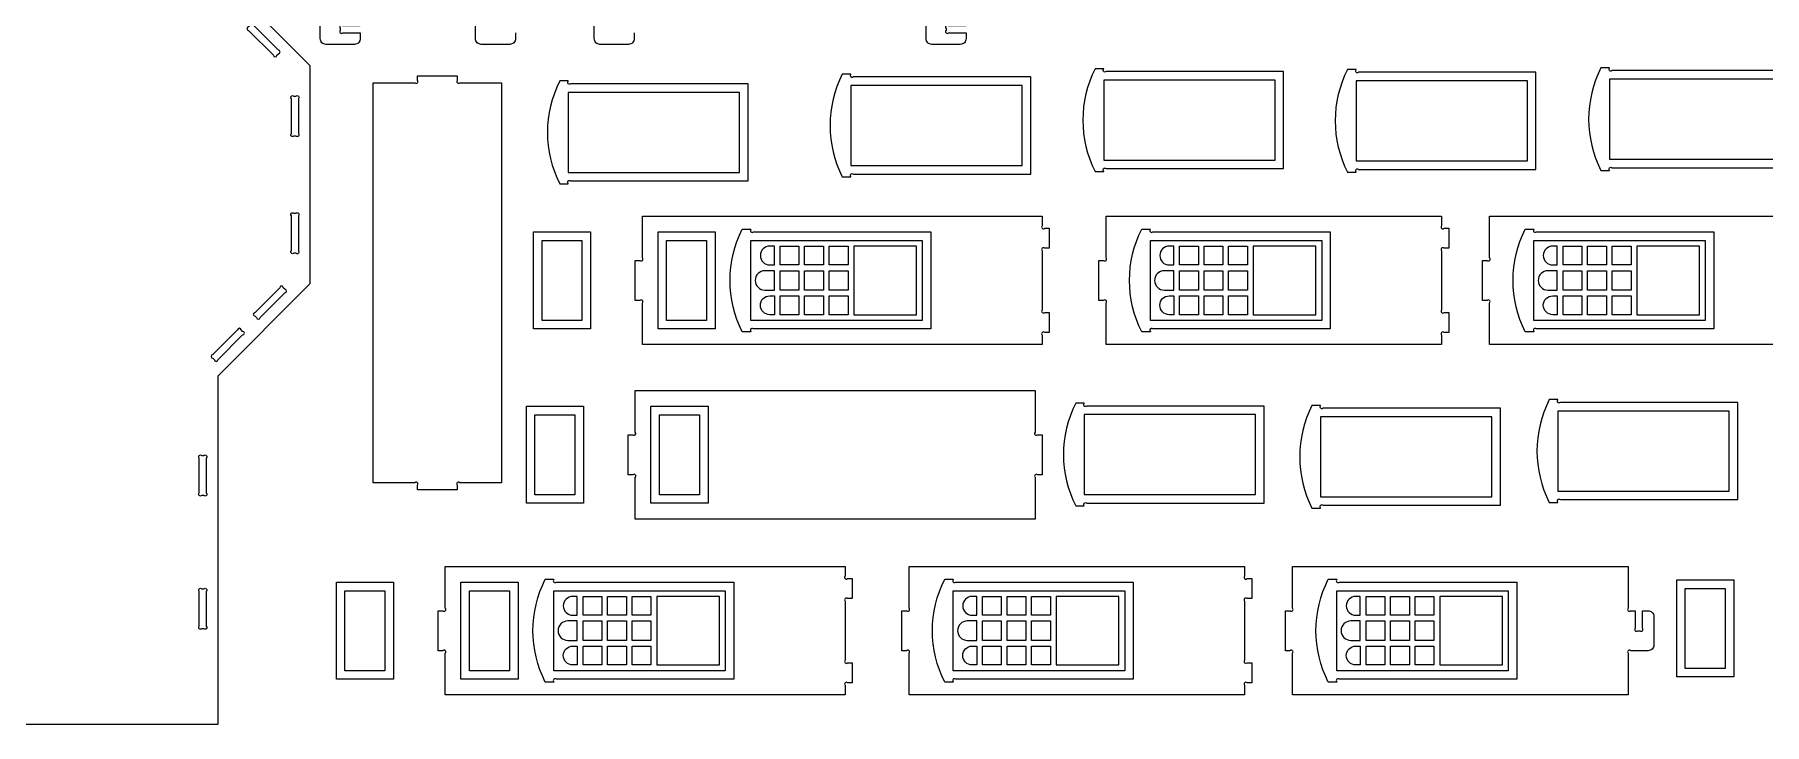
# Model space of a CAD drawing. Extents: x 40 to 213, y -58 to 93.
# Drawn here: x 83.5 to 144.1, y -57.9 to -33.8 of the extents above; entities that cross this region are included whole.
import ezdxf

# ---------------------------------------------------------------- set-up
doc = ezdxf.new("R2010")
doc.units = 0
doc.header["$MEASUREMENT"] = 0
doc.layers.get('0').update_dxf_attribs({"linetype": 'CONTINUOUS'})

msp = doc.modelspace()

# ---------------------------------------------------------------- linework, layer by layer
for points in [[(95.34, -33.216), (95.003, -33.216, 1), (94.915, -33.304), (94.915, -33.466), (94.303, -33.466, 1), (94.215, -33.554), (94.215, -33.627, 1), (94.303, -33.716), (94.915, -33.716), (94.915, -33.916, -0.414214), (94.715, -34.116), (93.715, -34.116, -0.414214), (93.515, -33.916), (93.515, -33.304, 1), (93.427, -33.216), (93.09, -33.216), (93.09, -7.917), (93.792, -8.322, 1), (93.913, -8.29), (93.994, -8.15), (94.686, -8.55), (94.606, -8.69, 1), (94.638, -8.811), (95.34, -9.216)], [(115.649, -8.15), (115.73, -8.29, 1), (115.851, -8.322), (116.553, -7.917), (116.553, -33.216), (116.216, -33.216, 1), (116.128, -33.304), (116.128, -33.466), (115.516, -33.466, 1), (115.428, -33.554), (115.428, -33.627, 1), (115.516, -33.716), (116.128, -33.716), (116.128, -33.916, -0.414214), (115.928, -34.116), (114.928, -34.116, -0.414214), (114.728, -33.916), (114.728, -33.304, 1), (114.639, -33.216), (114.303, -33.216), (114.303, -9.216), (115.005, -8.811, 1), (115.037, -8.69), (114.956, -8.55)], [(91.008, -33.629), (91.873, -34.494, 1), (91.998, -34.494), (92.049, -34.443, 1), (92.049, -34.318), (91.184, -33.453, 1), (91.059, -33.453), (91.008, -33.504, 1)], [(120.949, -38.568), (120.949, -38.556, -1), (121.037, -38.468), (127.249, -38.468), (127.249, -35.068), (121.037, -35.068, -1), (120.949, -34.979), (120.949, -34.968), (120.649, -34.968, 0.238913), (120.649, -38.568)], [(129.786, -38.594), (129.786, -38.582, -1), (129.875, -38.494), (136.086, -38.494), (136.086, -35.094), (129.875, -35.094, -1), (129.786, -35.005), (129.786, -34.994), (129.486, -34.994, 0.238913), (129.486, -38.594)], [(138.659, -38.537), (138.659, -38.526, -1), (138.747, -38.437), (144.959, -38.437), (144.959, -35.037), (138.747, -35.037, -1), (138.659, -34.949), (138.659, -34.937), (138.359, -34.937, 0.238913), (138.359, -38.537)], [(99.864, -49.464), (98.404, -49.464, 1), (98.315, -49.553), (98.315, -49.714), (96.915, -49.714), (96.915, -49.589), (96.915, -49.553, 1), (96.827, -49.464), (95.366, -49.464), (95.366, -35.464), (96.827, -35.464, 1), (96.915, -35.376), (96.915, -35.214), (98.315, -35.214), (98.315, -35.376, 1), (98.404, -35.464), (99.864, -35.464)], [(102.2, -38.998), (102.2, -38.986, -1), (102.288, -38.898), (108.5, -38.898), (108.5, -35.498), (102.288, -35.498, -1), (102.2, -35.41), (102.2, -35.398), (101.9, -35.398, 0.238913), (101.9, -38.998)], [(112.096, -38.758), (112.096, -38.746, -1), (112.184, -38.658), (118.396, -38.658), (118.396, -35.258), (112.184, -35.258, -1), (112.096, -35.17), (112.096, -35.158), (111.796, -35.158, 0.238913), (111.796, -38.758)], [(92.753, -36.017), (92.753, -37.24, -1), (92.665, -37.329), (92.592, -37.329, -1), (92.503, -37.24), (92.503, -36.017, -1), (92.592, -35.929), (92.665, -35.929, -1)], [(92.753, -40.117), (92.753, -41.341, -1), (92.665, -41.429), (92.592, -41.429, -1), (92.503, -41.341), (92.503, -40.117, -1), (92.592, -40.029), (92.665, -40.029, -1)], [(104.794, -44.63), (104.794, -43.169, 1), (104.706, -43.081), (104.544, -43.081), (104.544, -41.681), (104.669, -41.681), (104.706, -41.681, 1), (104.794, -41.592), (104.794, -40.132), (118.794, -40.132), (118.794, -40.468, 1), (118.883, -40.556), (119.044, -40.556), (119.044, -41.256), (118.883, -41.256, 1), (118.794, -41.345), (118.794, -43.417, 1), (118.883, -43.505), (119.044, -43.505), (119.044, -44.205), (118.883, -44.205, 1), (118.794, -44.294), (118.794, -44.63)], [(108.594, -40.581), (108.594, -40.592, 1), (108.683, -40.681), (114.894, -40.681), (114.894, -44.081), (108.683, -44.081, 1), (108.594, -44.169), (108.594, -44.181), (108.294, -44.181, -0.238913), (108.294, -40.581)], [(121.032, -44.63), (121.032, -43.169, 1), (120.944, -43.081), (120.782, -43.081), (120.782, -41.681), (120.907, -41.681), (120.944, -41.681, 1), (121.032, -41.592), (121.032, -40.132), (132.782, -40.132), (132.782, -40.468, 1), (132.871, -40.556), (133.032, -40.556), (133.032, -41.256), (132.871, -41.256, 1), (132.782, -41.345), (132.782, -43.417, 1), (132.871, -43.505), (133.032, -43.505), (133.032, -44.205), (132.871, -44.205, 1), (132.782, -44.294), (132.782, -44.63)], [(122.582, -40.581), (122.582, -40.592, 1), (122.671, -40.681), (128.882, -40.681), (128.882, -44.081), (122.671, -44.081, 1), (122.582, -44.169), (122.582, -44.181), (122.282, -44.181, -0.238913), (122.282, -40.581)], [(134.212, -41.681), (134.373, -41.681, 1), (134.462, -41.592), (134.462, -40.132), (146.212, -40.132), (146.212, -41.592, 1), (146.3, -41.681), (146.462, -41.681), (146.462, -42.292, 1), (146.55, -42.381), (146.623, -42.381, 1), (146.712, -42.292), (146.712, -41.681), (146.912, -41.681, -0.414214), (147.112, -41.881), (147.112, -42.881, -0.414214), (146.912, -43.081), (146.3, -43.081, 1), (146.212, -43.169), (146.212, -44.63), (134.462, -44.63), (134.462, -43.169, 1), (134.373, -43.081), (134.212, -43.081)], [(136.012, -40.581), (136.012, -40.592, 1), (136.1, -40.681), (142.312, -40.681), (142.312, -44.081), (136.1, -44.081, 1), (136.012, -44.169), (136.012, -44.181), (135.712, -44.181, -0.238913), (135.712, -40.581)], [(109.256, -41.841), (109.416, -41.841), (109.416, -41.181), (109.256, -41.181, 1)], [(123.244, -41.841), (123.404, -41.841), (123.404, -41.181), (123.244, -41.181, 1)], [(136.673, -41.841), (136.833, -41.841), (136.833, -41.181), (136.673, -41.181, 1)], [(109.416, -42.041), (109.084, -42.041, 1), (109.084, -42.721), (109.416, -42.721)], [(123.404, -42.041), (123.072, -42.041, 1), (123.072, -42.721), (123.404, -42.721)], [(136.833, -42.041), (136.502, -42.041, 1), (136.502, -42.721), (136.833, -42.721)], [(92.097, -42.639), (91.232, -43.504, 1), (91.232, -43.629), (91.284, -43.681, 1), (91.409, -43.681), (92.274, -42.816, 1), (92.274, -42.691), (92.222, -42.639, 1)], [(109.256, -42.921), (109.416, -42.921), (109.416, -43.581), (109.256, -43.581, -1)], [(123.244, -42.921), (123.404, -42.921), (123.404, -43.581), (123.244, -43.581, -1)], [(136.673, -42.921), (136.833, -42.921), (136.833, -43.581), (136.673, -43.581, -1)], [(90.621, -44.115), (89.756, -44.98, 1), (89.756, -45.105), (89.807, -45.157, 1), (89.932, -45.157), (90.797, -44.292, 1), (90.797, -44.167), (90.746, -44.115, 1)], [(104.547, -50.735), (104.547, -49.275, 1), (104.459, -49.186), (104.297, -49.186), (104.297, -47.786), (104.422, -47.786), (104.459, -47.786, 1), (104.547, -47.698), (104.547, -46.238), (118.547, -46.238), (118.547, -47.698, 1), (118.636, -47.786), (118.797, -47.786), (118.797, -49.186), (118.636, -49.186, 1), (118.547, -49.275), (118.547, -50.735)], [(136.851, -50.156), (136.851, -50.144, -1), (136.939, -50.056), (143.151, -50.056), (143.151, -46.656), (136.939, -46.656, -1), (136.851, -46.568), (136.851, -46.556), (136.551, -46.556, 0.238913), (136.551, -50.156)], [(120.27, -50.279), (120.27, -50.268, -1), (120.358, -50.179), (126.57, -50.179), (126.57, -46.779), (120.358, -46.779, -1), (120.27, -46.691), (120.27, -46.679), (119.97, -46.679, 0.238913), (119.97, -50.279)], [(128.542, -50.356), (128.542, -50.345, -1), (128.63, -50.256), (134.842, -50.256), (134.842, -46.856), (128.63, -46.856, -1), (128.542, -46.768), (128.542, -46.756), (128.242, -46.756, 0.238913), (128.242, -50.356)], [(89.526, -48.6), (89.526, -49.823, -1), (89.438, -49.912), (89.364, -49.912, -1), (89.276, -49.823), (89.276, -48.6, -1), (89.364, -48.512), (89.438, -48.512, -1)], [(97.894, -56.894), (97.894, -55.434, 1), (97.806, -55.345), (97.644, -55.345), (97.644, -53.945), (97.769, -53.945), (97.806, -53.945, 1), (97.894, -53.857), (97.894, -52.396), (111.894, -52.396), (111.894, -52.733, 1), (111.983, -52.821), (112.144, -52.821), (112.144, -53.521), (111.983, -53.521, 1), (111.894, -53.609), (111.894, -55.682, 1), (111.983, -55.77), (112.144, -55.77), (112.144, -56.47), (111.983, -56.47, 1), (111.894, -56.558), (111.894, -56.894)], [(114.133, -56.894), (114.133, -55.434, 1), (114.044, -55.345), (113.883, -55.345), (113.883, -53.945), (114.008, -53.945), (114.044, -53.945, 1), (114.133, -53.857), (114.133, -52.396), (125.883, -52.396), (125.883, -52.733, 1), (125.971, -52.821), (126.133, -52.821), (126.133, -53.521), (125.971, -53.521, 1), (125.883, -53.609), (125.883, -55.682, 1), (125.971, -55.77), (126.133, -55.77), (126.133, -56.47), (125.971, -56.47, 1), (125.883, -56.558), (125.883, -56.894)], [(127.312, -53.945), (127.474, -53.945, 1), (127.562, -53.857), (127.562, -52.396), (139.312, -52.396), (139.312, -53.857, 1), (139.401, -53.945), (139.562, -53.945), (139.562, -54.557, 1), (139.651, -54.645), (139.724, -54.645, 1), (139.812, -54.557), (139.812, -53.945), (140.012, -53.945, -0.414214), (140.212, -54.145), (140.212, -55.145, -0.414214), (140.012, -55.345), (139.401, -55.345, 1), (139.312, -55.434), (139.312, -56.894), (127.562, -56.894), (127.562, -55.434, 1), (127.474, -55.345), (127.312, -55.345)], [(89.526, -53.266), (89.526, -54.49, -1), (89.438, -54.578), (89.364, -54.578, -1), (89.276, -54.49), (89.276, -53.266, -1), (89.364, -53.178), (89.438, -53.178, -1)], [(101.694, -52.845), (101.694, -52.857, 1), (101.783, -52.945), (107.994, -52.945), (107.994, -56.345), (101.783, -56.345, 1), (101.694, -56.434), (101.694, -56.445), (101.394, -56.445, -0.238913), (101.394, -52.845)], [(115.683, -52.845), (115.683, -52.857, 1), (115.771, -52.945), (121.983, -52.945), (121.983, -56.345), (115.771, -56.345, 1), (115.683, -56.434), (115.683, -56.445), (115.383, -56.445, -0.238913), (115.383, -52.845)], [(129.112, -52.845), (129.112, -52.857, 1), (129.201, -52.945), (135.412, -52.945), (135.412, -56.345), (129.201, -56.345, 1), (129.112, -56.434), (129.112, -56.445), (128.812, -56.445, -0.238913), (128.812, -52.845)], [(102.356, -54.105), (102.516, -54.105), (102.516, -53.445), (102.356, -53.445, 1)], [(116.344, -54.105), (116.504, -54.105), (116.504, -53.445), (116.344, -53.445, 1)], [(129.774, -54.105), (129.934, -54.105), (129.934, -53.445), (129.774, -53.445, 1)], [(102.516, -54.305), (102.184, -54.305, 1), (102.184, -54.985), (102.516, -54.985)], [(116.504, -54.305), (116.173, -54.305, 1), (116.173, -54.985), (116.504, -54.985)], [(129.934, -54.305), (129.602, -54.305, 1), (129.602, -54.985), (129.934, -54.985)], [(102.356, -55.185), (102.516, -55.185), (102.516, -55.845), (102.356, -55.845, -1)], [(116.344, -55.185), (116.504, -55.185), (116.504, -55.845), (116.344, -55.845, -1)], [(129.774, -55.185), (129.934, -55.185), (129.934, -55.845), (129.774, -55.845, -1)]]:
    msp.add_lwpolyline(points, format="xyb", close=True)
for points in [[(40.048, -35.276), (42.548, -35.276), (42.548, -32.038), (46.531, -28.054), (55.164, -28.054), (59.148, -32.038), (59.148, -32.776), (62.185, -32.776), (67.385, -32.776), (67.385, -32.783), (76.774, -32.776), (80.101, -29.449), (87.747, -29.449), (93.153, -34.856), (93.153, -42.502), (89.926, -45.729), (89.926, -57.926), (42.548, -57.926), (42.548, -44.933), (40.048, -44.933)], [(112.096, -35.558), (112.096, -38.358), (118.096, -38.358), (118.096, -35.558)], [(120.949, -35.368), (120.949, -38.168), (126.949, -38.168), (126.949, -35.368)], [(129.786, -35.394), (129.786, -38.194), (135.786, -38.194), (135.786, -35.394)], [(138.659, -35.337), (138.659, -38.137), (144.659, -38.137), (144.659, -35.337)], [(102.2, -35.798), (102.2, -38.598), (108.2, -38.598), (108.2, -35.798)], [(100.98, -44.081), (100.98, -40.681), (102.98, -40.681), (102.98, -44.081)], [(102.68, -40.981), (102.68, -43.781), (101.28, -43.781), (101.28, -40.981)], [(105.343, -44.081), (105.343, -40.681), (107.343, -40.681), (107.343, -44.081)], [(107.043, -40.981), (107.043, -43.781), (105.643, -43.781), (105.643, -40.981)], [(108.594, -43.781), (108.594, -40.981), (114.594, -40.981), (114.594, -43.781)], [(110.276, -41.181), (110.276, -41.841), (109.616, -41.841), (109.616, -41.181)], [(111.136, -41.181), (111.136, -41.841), (110.476, -41.841), (110.476, -41.181)], [(111.996, -41.181), (111.996, -41.841), (111.336, -41.841), (111.336, -41.181)], [(114.394, -43.581), (114.394, -41.181), (112.196, -41.181), (112.196, -43.581)], [(122.582, -43.781), (122.582, -40.981), (128.582, -40.981), (128.582, -43.781)], [(124.264, -41.181), (124.264, -41.841), (123.604, -41.841), (123.604, -41.181)], [(125.124, -41.181), (125.124, -41.841), (124.464, -41.841), (124.464, -41.181)], [(125.984, -41.181), (125.984, -41.841), (125.324, -41.841), (125.324, -41.181)], [(128.382, -43.581), (128.382, -41.181), (126.184, -41.181), (126.184, -43.581)], [(136.012, -43.781), (136.012, -40.981), (142.012, -40.981), (142.012, -43.781)], [(137.693, -41.181), (137.693, -41.841), (137.033, -41.841), (137.033, -41.181)], [(138.553, -41.181), (138.553, -41.841), (137.893, -41.841), (137.893, -41.181)], [(139.413, -41.181), (139.413, -41.841), (138.753, -41.841), (138.753, -41.181)], [(141.812, -43.581), (141.812, -41.181), (139.613, -41.181), (139.613, -43.581)], [(110.276, -42.041), (110.276, -42.721), (109.616, -42.721), (109.616, -42.041)], [(111.136, -42.041), (111.136, -42.721), (110.476, -42.721), (110.476, -42.041)], [(111.996, -42.041), (111.996, -42.721), (111.336, -42.721), (111.336, -42.041)], [(124.264, -42.041), (124.264, -42.721), (123.604, -42.721), (123.604, -42.041)], [(125.124, -42.041), (125.124, -42.721), (124.464, -42.721), (124.464, -42.041)], [(125.984, -42.041), (125.984, -42.721), (125.324, -42.721), (125.324, -42.041)], [(137.693, -42.041), (137.693, -42.721), (137.033, -42.721), (137.033, -42.041)], [(138.553, -42.041), (138.553, -42.721), (137.893, -42.721), (137.893, -42.041)], [(139.413, -42.041), (139.413, -42.721), (138.753, -42.721), (138.753, -42.041)], [(110.276, -42.921), (110.276, -43.581), (109.616, -43.581), (109.616, -42.921)], [(111.136, -42.921), (111.136, -43.581), (110.476, -43.581), (110.476, -42.921)], [(111.996, -42.921), (111.996, -43.581), (111.336, -43.581), (111.336, -42.921)], [(124.264, -42.921), (124.264, -43.581), (123.604, -43.581), (123.604, -42.921)], [(125.124, -42.921), (125.124, -43.581), (124.464, -43.581), (124.464, -42.921)], [(125.984, -42.921), (125.984, -43.581), (125.324, -43.581), (125.324, -42.921)], [(137.693, -42.921), (137.693, -43.581), (137.033, -43.581), (137.033, -42.921)], [(138.553, -42.921), (138.553, -43.581), (137.893, -43.581), (137.893, -42.921)], [(139.413, -42.921), (139.413, -43.581), (138.753, -43.581), (138.753, -42.921)], [(100.733, -50.186), (100.733, -46.786), (102.733, -46.786), (102.733, -50.186)], [(102.433, -47.086), (102.433, -49.886), (101.033, -49.886), (101.033, -47.086)], [(105.096, -50.186), (105.096, -46.786), (107.096, -46.786), (107.096, -50.186)], [(106.796, -47.086), (106.796, -49.886), (105.396, -49.886), (105.396, -47.086)], [(120.27, -47.079), (120.27, -49.879), (126.27, -49.879), (126.27, -47.079)], [(128.542, -47.156), (128.542, -49.956), (134.542, -49.956), (134.542, -47.156)], [(136.851, -46.956), (136.851, -49.756), (142.851, -49.756), (142.851, -46.956)], [(94.08, -56.345), (94.08, -52.945), (96.08, -52.945), (96.08, -56.345)], [(95.78, -53.245), (95.78, -56.045), (94.38, -56.045), (94.38, -53.245)], [(98.443, -56.345), (98.443, -52.945), (100.443, -52.945), (100.443, -56.345)], [(100.143, -53.245), (100.143, -56.045), (98.743, -56.045), (98.743, -53.245)], [(101.694, -56.045), (101.694, -53.245), (107.694, -53.245), (107.694, -56.045)], [(115.683, -56.045), (115.683, -53.245), (121.683, -53.245), (121.683, -56.045)], [(129.112, -56.045), (129.112, -53.245), (135.112, -53.245), (135.112, -56.045)], [(141.013, -56.265), (141.013, -52.865), (143.013, -52.865), (143.013, -56.265)], [(142.713, -53.165), (142.713, -55.965), (141.313, -55.965), (141.313, -53.165)], [(103.376, -53.445), (103.376, -54.105), (102.716, -54.105), (102.716, -53.445)], [(104.236, -53.445), (104.236, -54.105), (103.576, -54.105), (103.576, -53.445)], [(105.096, -53.445), (105.096, -54.105), (104.436, -54.105), (104.436, -53.445)], [(107.494, -55.845), (107.494, -53.445), (105.296, -53.445), (105.296, -55.845)], [(117.364, -53.445), (117.364, -54.105), (116.704, -54.105), (116.704, -53.445)], [(118.224, -53.445), (118.224, -54.105), (117.564, -54.105), (117.564, -53.445)], [(119.084, -53.445), (119.084, -54.105), (118.424, -54.105), (118.424, -53.445)], [(121.483, -55.845), (121.483, -53.445), (119.284, -53.445), (119.284, -55.845)], [(130.794, -53.445), (130.794, -54.105), (130.134, -54.105), (130.134, -53.445)], [(131.654, -53.445), (131.654, -54.105), (130.994, -54.105), (130.994, -53.445)], [(132.514, -53.445), (132.514, -54.105), (131.854, -54.105), (131.854, -53.445)], [(134.912, -55.845), (134.912, -53.445), (132.714, -53.445), (132.714, -55.845)], [(103.376, -54.305), (103.376, -54.985), (102.716, -54.985), (102.716, -54.305)], [(104.236, -54.305), (104.236, -54.985), (103.576, -54.985), (103.576, -54.305)], [(105.096, -54.305), (105.096, -54.985), (104.436, -54.985), (104.436, -54.305)], [(117.364, -54.305), (117.364, -54.985), (116.704, -54.985), (116.704, -54.305)], [(118.224, -54.305), (118.224, -54.985), (117.564, -54.985), (117.564, -54.305)], [(119.084, -54.305), (119.084, -54.985), (118.424, -54.985), (118.424, -54.305)], [(130.794, -54.305), (130.794, -54.985), (130.134, -54.985), (130.134, -54.305)], [(131.654, -54.305), (131.654, -54.985), (130.994, -54.985), (130.994, -54.305)], [(132.514, -54.305), (132.514, -54.985), (131.854, -54.985), (131.854, -54.305)], [(103.376, -55.185), (103.376, -55.845), (102.716, -55.845), (102.716, -55.185)], [(104.236, -55.185), (104.236, -55.845), (103.576, -55.845), (103.576, -55.185)], [(105.096, -55.185), (105.096, -55.845), (104.436, -55.845), (104.436, -55.185)], [(117.364, -55.185), (117.364, -55.845), (116.704, -55.845), (116.704, -55.185)], [(118.224, -55.185), (118.224, -55.845), (117.564, -55.845), (117.564, -55.185)], [(119.084, -55.185), (119.084, -55.845), (118.424, -55.845), (118.424, -55.185)], [(130.794, -55.185), (130.794, -55.845), (130.134, -55.845), (130.134, -55.185)], [(131.654, -55.185), (131.654, -55.845), (130.994, -55.845), (130.994, -55.185)], [(132.514, -55.185), (132.514, -55.845), (131.854, -55.845), (131.854, -55.185)]]:
    msp.add_lwpolyline(points, close=True)
for points in [[(100.352, -33.716), (100.352, -33.916, -0.414214), (100.152, -34.116), (99.152, -34.116, -0.414214), (98.952, -33.916), (98.952, -33.304, 1)], [(104.509, -33.716), (104.509, -33.916, -0.414214), (104.309, -34.116), (103.309, -34.116, -0.414214), (103.109, -33.916), (103.109, -33.304, 1)]]:
    msp.add_lwpolyline(points, format="xyb")

doc.saveas('drawing.dxf')
